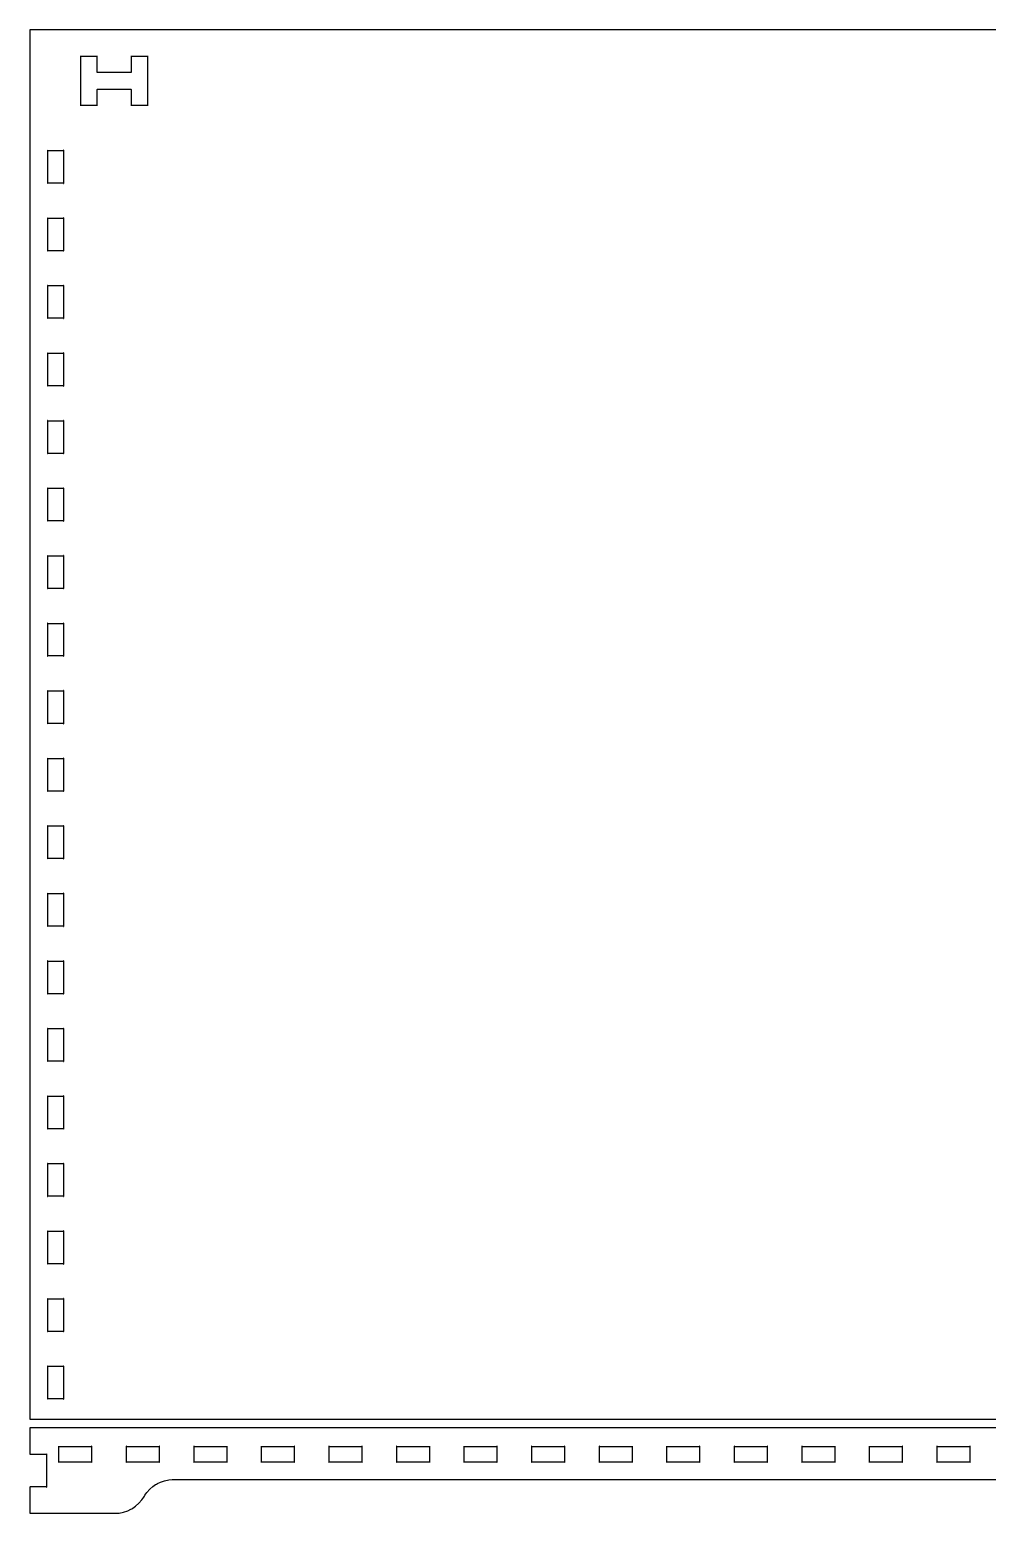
# Model space of a CAD drawing. Header units: millimetres. Extents: x -246 to 1649, y -181 to 287.
# Drawn here: x 1298.5 to 1468.6, y 21.7 to 285.3 of the extents above; entities that cross this region are included whole.
import ezdxf

# ---------------------------------------------------------------- set-up
doc = ezdxf.new("R2010")
doc.units = ezdxf.units.MM
doc.header["$MEASUREMENT"] = 0
doc.layers.add('mlk v1_0', color=7, linetype='Continuous')

msp = doc.modelspace()

# ---------------------------------------------------------------- linework, layer by layer
at = {"layer": 'mlk v1_0'}
for p, q in [((1298.53, 285.271), (1298.5, 285.218)), ((1298.5, 285.218), (1298.5, 285.2)), ((1298.5, 285.2), (1298.5, 38.4997)), ((1298.58, 285.3), (1298.53, 285.271)), ((1298.6, 285.3), (1298.58, 285.3)), ((1301.6, 285.3), (1298.6, 285.3)), ((1551.6, 285.3), (1301.6, 285.3)), ((1307.58, 280.643), (1307.56, 280.638)), ((1307.56, 280.638), (1307.56, 280.615)), ((1307.56, 280.615), (1307.59, 280.6)), ((1307.6, 280.611), (1307.58, 280.643)), ((1307.59, 280.6), (1307.6, 280.6)), ((1307.6, 280.6), (1307.6, 280.611)), ((1307.6, 276.2), (1307.6, 280.6)), ((1307.6, 280.6), (1310.4, 280.6)), ((1310.41, 280.643), (1310.4, 280.611)), ((1310.4, 280.611), (1310.4, 280.6)), ((1310.4, 280.6), (1310.4, 277.85)), ((1310.4, 280.6), (1310.41, 280.6)), ((1310.44, 280.638), (1310.41, 280.643)), ((1310.41, 280.6), (1310.44, 280.615)), ((1310.44, 280.615), (1310.44, 280.638)), ((1316.58, 280.643), (1316.56, 280.638)), ((1316.56, 280.638), (1316.56, 280.615)), ((1316.56, 280.615), (1316.59, 280.6)), ((1316.6, 280.611), (1316.58, 280.643)), ((1316.59, 280.6), (1316.6, 280.6)), ((1316.6, 280.6), (1316.6, 280.611)), ((1316.6, 277.85), (1316.6, 280.6)), ((1316.6, 280.6), (1319.4, 280.6)), ((1319.41, 280.643), (1319.4, 280.611)), ((1319.4, 280.611), (1319.4, 280.6)), ((1319.4, 280.6), (1319.4, 271.8)), ((1319.4, 280.6), (1319.41, 280.6)), ((1319.44, 280.638), (1319.41, 280.643)), ((1319.41, 280.6), (1319.44, 280.615)), ((1319.44, 280.615), (1319.44, 280.638)), ((1310.4, 277.85), (1310.4, 277.833)), ((1310.4, 277.833), (1310.43, 277.779)), ((1310.43, 277.779), (1310.48, 277.75)), ((1310.48, 277.75), (1310.5, 277.75)), ((1310.5, 277.75), (1316.5, 277.75)), ((1316.5, 277.75), (1316.52, 277.75)), ((1316.52, 277.75), (1316.57, 277.779)), ((1316.57, 277.779), (1316.6, 277.833)), ((1316.6, 277.833), (1316.6, 277.85)), ((1307.6, 271.8), (1307.6, 276.2)), ((1310.43, 274.621), (1310.4, 274.569)), ((1310.4, 274.569), (1310.4, 274.551)), ((1310.4, 274.551), (1310.4, 271.8)), ((1310.48, 274.65), (1310.43, 274.621)), ((1310.5, 274.65), (1310.48, 274.65)), ((1316.5, 274.65), (1310.5, 274.65)), ((1316.52, 274.65), (1316.5, 274.65)), ((1316.57, 274.621), (1316.52, 274.65)), ((1316.6, 274.569), (1316.57, 274.621)), ((1316.6, 274.551), (1316.6, 274.569)), ((1316.6, 271.8), (1316.6, 274.551)), ((1307.59, 271.8), (1307.56, 271.786)), ((1307.56, 271.786), (1307.56, 271.763)), ((1307.56, 271.763), (1307.58, 271.759)), ((1307.58, 271.759), (1307.6, 271.791)), ((1307.6, 271.8), (1307.59, 271.8)), ((1310.4, 271.8), (1307.6, 271.8)), ((1307.6, 271.791), (1307.6, 271.8)), ((1310.4, 271.8), (1310.4, 271.791)), ((1310.41, 271.8), (1310.4, 271.8)), ((1310.4, 271.791), (1310.41, 271.759)), ((1310.44, 271.786), (1310.41, 271.8)), ((1310.41, 271.759), (1310.44, 271.763)), ((1310.44, 271.763), (1310.44, 271.786)), ((1316.59, 271.8), (1316.56, 271.786)), ((1316.56, 271.786), (1316.56, 271.763)), ((1316.56, 271.763), (1316.58, 271.759)), ((1316.58, 271.759), (1316.6, 271.791)), ((1316.6, 271.8), (1316.59, 271.8)), ((1319.4, 271.8), (1316.6, 271.8)), ((1316.6, 271.791), (1316.6, 271.8)), ((1319.4, 271.8), (1319.4, 271.791)), ((1319.41, 271.8), (1319.4, 271.8)), ((1319.4, 271.791), (1319.41, 271.759)), ((1319.44, 271.786), (1319.41, 271.8)), ((1319.41, 271.759), (1319.44, 271.763)), ((1319.44, 271.763), (1319.44, 271.786)), ((1301.69, 263.868), (1301.66, 263.863)), ((1301.66, 263.863), (1301.66, 263.841)), ((1301.66, 263.841), (1301.69, 263.826)), ((1301.7, 263.837), (1301.69, 263.868)), ((1301.69, 263.826), (1301.7, 263.826)), ((1301.7, 263.826), (1301.7, 263.837)), ((1301.7, 263.826), (1304.5, 263.826)), ((1301.7, 258.025), (1301.7, 263.826)), ((1304.52, 263.868), (1304.5, 263.837)), ((1304.5, 263.837), (1304.5, 263.826)), ((1304.5, 263.826), (1304.51, 263.826)), ((1304.5, 263.826), (1304.5, 260.925)), ((1304.51, 263.826), (1304.54, 263.841)), ((1304.54, 263.863), (1304.52, 263.868)), ((1304.54, 263.841), (1304.54, 263.863)), ((1304.5, 260.925), (1304.5, 258.025)), ((1301.69, 258.025), (1301.66, 258.011)), ((1301.66, 258.011), (1301.66, 257.988)), ((1301.66, 257.988), (1301.69, 257.984)), ((1301.7, 258.025), (1301.69, 258.025)), ((1301.69, 257.984), (1301.7, 258.016)), ((1301.7, 258.016), (1301.7, 258.025)), ((1304.5, 258.025), (1301.7, 258.025)), ((1304.5, 258.025), (1304.5, 258.016)), ((1304.51, 258.025), (1304.5, 258.025)), ((1304.5, 258.016), (1304.52, 257.984)), ((1304.54, 258.011), (1304.51, 258.025)), ((1304.52, 257.984), (1304.54, 257.988)), ((1304.54, 257.988), (1304.54, 258.011)), ((1301.69, 251.868), (1301.66, 251.863)), ((1301.66, 251.863), (1301.66, 251.841)), ((1301.66, 251.841), (1301.69, 251.825)), ((1301.7, 251.836), (1301.69, 251.868)), ((1301.69, 251.825), (1301.7, 251.825)), ((1301.7, 251.825), (1301.7, 251.836)), ((1301.7, 246.025), (1301.7, 251.825)), ((1301.7, 251.825), (1304.5, 251.825)), ((1304.52, 251.868), (1304.5, 251.836)), ((1304.5, 251.836), (1304.5, 251.825)), ((1304.5, 251.825), (1304.51, 251.825)), ((1304.5, 251.825), (1304.5, 248.925)), ((1304.51, 251.825), (1304.54, 251.841)), ((1304.54, 251.863), (1304.52, 251.868)), ((1304.54, 251.841), (1304.54, 251.863)), ((1304.5, 248.925), (1304.5, 246.025)), ((1301.69, 246.025), (1301.66, 246.011)), ((1301.66, 246.011), (1301.66, 245.988)), ((1301.66, 245.988), (1301.69, 245.984)), ((1301.7, 246.025), (1301.69, 246.025)), ((1301.69, 245.984), (1301.7, 246.016)), ((1304.5, 246.025), (1301.7, 246.025)), ((1301.7, 246.016), (1301.7, 246.025)), ((1304.51, 246.025), (1304.5, 246.025)), ((1304.5, 246.025), (1304.5, 246.016)), ((1304.5, 246.016), (1304.52, 245.984)), ((1304.54, 246.011), (1304.51, 246.025)), ((1304.52, 245.984), (1304.54, 245.988)), ((1304.54, 245.988), (1304.54, 246.011)), ((1301.69, 239.868), (1301.66, 239.863)), ((1301.66, 239.863), (1301.66, 239.841)), ((1301.66, 239.841), (1301.69, 239.825)), ((1301.7, 239.837), (1301.69, 239.868)), ((1301.69, 239.825), (1301.7, 239.825)), ((1301.7, 239.825), (1301.7, 239.837)), ((1301.7, 234.025), (1301.7, 239.825)), ((1301.7, 239.825), (1304.5, 239.825)), ((1304.52, 239.868), (1304.5, 239.837)), ((1304.5, 239.837), (1304.5, 239.825)), ((1304.5, 239.825), (1304.5, 236.925)), ((1304.5, 239.825), (1304.51, 239.825)), ((1304.51, 239.825), (1304.54, 239.841)), ((1304.54, 239.863), (1304.52, 239.868)), ((1304.54, 239.841), (1304.54, 239.863)), ((1304.5, 236.925), (1304.5, 234.025)), ((1301.69, 234.025), (1301.66, 234.012)), ((1301.66, 234.012), (1301.66, 233.988)), ((1301.66, 233.988), (1301.69, 233.984)), ((1301.7, 234.025), (1301.69, 234.025)), ((1301.69, 233.984), (1301.7, 234.016)), ((1304.5, 234.025), (1301.7, 234.025)), ((1301.7, 234.016), (1301.7, 234.025)), ((1304.51, 234.025), (1304.5, 234.025)), ((1304.5, 234.025), (1304.5, 234.016)), ((1304.5, 234.016), (1304.52, 233.984)), ((1304.54, 234.012), (1304.51, 234.025)), ((1304.52, 233.984), (1304.54, 233.988)), ((1304.54, 233.988), (1304.54, 234.012)), ((1301.69, 227.868), (1301.66, 227.863)), ((1301.66, 227.863), (1301.66, 227.841)), ((1301.66, 227.841), (1301.69, 227.826)), ((1301.7, 227.837), (1301.69, 227.868)), ((1301.69, 227.826), (1301.7, 227.826)), ((1301.7, 227.826), (1301.7, 227.837)), ((1301.7, 227.826), (1304.5, 227.826)), ((1301.7, 222.025), (1301.7, 227.826)), ((1304.52, 227.868), (1304.5, 227.837)), ((1304.5, 227.837), (1304.5, 227.826)), ((1304.5, 227.826), (1304.51, 227.826)), ((1304.5, 227.826), (1304.5, 224.925)), ((1304.51, 227.826), (1304.54, 227.841)), ((1304.54, 227.863), (1304.52, 227.868)), ((1304.54, 227.841), (1304.54, 227.863)), ((1304.5, 224.925), (1304.5, 222.025)), ((1301.69, 222.025), (1301.66, 222.012)), ((1301.66, 222.012), (1301.66, 221.988)), ((1301.66, 221.988), (1301.69, 221.984)), ((1301.7, 222.025), (1301.69, 222.025)), ((1301.69, 221.984), (1301.7, 222.016)), ((1301.7, 222.016), (1301.7, 222.025)), ((1304.5, 222.025), (1301.7, 222.025)), ((1304.5, 222.025), (1304.5, 222.016)), ((1304.51, 222.025), (1304.5, 222.025)), ((1304.5, 222.016), (1304.52, 221.984)), ((1304.54, 222.012), (1304.51, 222.025)), ((1304.52, 221.984), (1304.54, 221.988)), ((1304.54, 221.988), (1304.54, 222.012)), ((1301.69, 215.867), (1301.66, 215.863)), ((1301.66, 215.863), (1301.66, 215.839)), ((1301.66, 215.839), (1301.69, 215.824)), ((1301.7, 215.835), (1301.69, 215.867)), ((1301.69, 215.824), (1301.7, 215.824)), ((1301.7, 215.824), (1301.7, 215.835)), ((1301.7, 210.026), (1301.7, 215.824)), ((1301.7, 215.824), (1304.5, 215.824)), ((1304.52, 215.867), (1304.5, 215.835)), ((1304.5, 215.835), (1304.5, 215.824)), ((1304.5, 215.824), (1304.51, 215.824)), ((1304.5, 215.824), (1304.5, 212.925)), ((1304.51, 215.824), (1304.54, 215.839)), ((1304.54, 215.863), (1304.52, 215.867)), ((1304.54, 215.839), (1304.54, 215.863)), ((1304.5, 212.925), (1304.5, 210.026)), ((1301.69, 210.026), (1301.66, 210.012)), ((1301.66, 210.012), (1301.66, 209.988)), ((1301.66, 209.988), (1301.69, 209.984)), ((1301.7, 210.026), (1301.69, 210.026)), ((1301.69, 209.984), (1301.7, 210.016)), ((1304.5, 210.026), (1301.7, 210.026)), ((1301.7, 210.016), (1301.7, 210.026)), ((1304.51, 210.026), (1304.5, 210.026)), ((1304.5, 210.026), (1304.5, 210.016)), ((1304.5, 210.016), (1304.52, 209.984)), ((1304.54, 210.012), (1304.51, 210.026)), ((1304.52, 209.984), (1304.54, 209.988)), ((1304.54, 209.988), (1304.54, 210.012)), ((1301.69, 203.869), (1301.66, 203.863)), ((1301.66, 203.863), (1301.66, 203.841)), ((1301.66, 203.841), (1301.69, 203.825)), ((1301.7, 203.837), (1301.69, 203.869)), ((1301.69, 203.825), (1301.7, 203.825)), ((1301.7, 203.825), (1301.7, 203.837)), ((1301.7, 203.825), (1304.5, 203.825)), ((1301.7, 198.025), (1301.7, 203.825)), ((1304.52, 203.869), (1304.5, 203.837)), ((1304.5, 203.837), (1304.5, 203.825)), ((1304.5, 203.825), (1304.51, 203.825)), ((1304.5, 203.825), (1304.5, 200.925)), ((1304.51, 203.825), (1304.54, 203.841)), ((1304.54, 203.863), (1304.52, 203.869)), ((1304.54, 203.841), (1304.54, 203.863)), ((1304.5, 200.925), (1304.5, 198.025)), ((1301.69, 198.025), (1301.66, 198.012)), ((1301.66, 198.012), (1301.66, 197.988)), ((1301.66, 197.988), (1301.69, 197.984)), ((1301.7, 198.025), (1301.69, 198.025)), ((1301.69, 197.984), (1301.7, 198.016)), ((1304.5, 198.025), (1301.7, 198.025)), ((1301.7, 198.016), (1301.7, 198.025)), ((1304.5, 198.025), (1304.5, 198.016)), ((1304.51, 198.025), (1304.5, 198.025)), ((1304.5, 198.016), (1304.52, 197.984)), ((1304.54, 198.012), (1304.51, 198.025)), ((1304.52, 197.984), (1304.54, 197.988)), ((1304.54, 197.988), (1304.54, 198.012)), ((1301.69, 191.868), (1301.66, 191.863)), ((1301.66, 191.863), (1301.66, 191.841)), ((1301.66, 191.841), (1301.69, 191.826)), ((1301.7, 191.837), (1301.69, 191.868)), ((1301.69, 191.826), (1301.7, 191.826)), ((1301.7, 191.826), (1301.7, 191.837)), ((1301.7, 186.025), (1301.7, 191.826)), ((1301.7, 191.826), (1304.5, 191.826)), ((1304.52, 191.868), (1304.5, 191.837)), ((1304.5, 191.837), (1304.5, 191.826)), ((1304.5, 191.826), (1304.5, 188.925)), ((1304.5, 191.826), (1304.51, 191.826)), ((1304.51, 191.826), (1304.54, 191.841)), ((1304.54, 191.863), (1304.52, 191.868)), ((1304.54, 191.841), (1304.54, 191.863)), ((1304.5, 188.925), (1304.5, 186.025)), ((1301.69, 186.025), (1301.66, 186.012)), ((1301.66, 186.012), (1301.66, 185.988)), ((1301.66, 185.988), (1301.69, 185.984)), ((1301.7, 186.025), (1301.69, 186.025)), ((1301.69, 185.984), (1301.7, 186.016)), ((1301.7, 186.016), (1301.7, 186.025)), ((1304.5, 186.025), (1301.7, 186.025)), ((1304.5, 186.025), (1304.5, 186.016)), ((1304.51, 186.025), (1304.5, 186.025)), ((1304.5, 186.016), (1304.52, 185.984)), ((1304.54, 186.012), (1304.51, 186.025)), ((1304.52, 185.984), (1304.54, 185.988)), ((1304.54, 185.988), (1304.54, 186.012)), ((1301.69, 179.867), (1301.66, 179.863)), ((1301.66, 179.863), (1301.66, 179.839)), ((1301.66, 179.839), (1301.69, 179.824)), ((1301.7, 179.836), (1301.69, 179.867)), ((1301.69, 179.824), (1301.7, 179.824)), ((1301.7, 179.824), (1301.7, 179.836)), ((1301.7, 179.824), (1304.5, 179.824)), ((1301.7, 174.026), (1301.7, 179.824)), ((1304.52, 179.867), (1304.5, 179.836)), ((1304.5, 179.836), (1304.5, 179.824)), ((1304.5, 179.824), (1304.51, 179.824)), ((1304.5, 179.824), (1304.5, 176.925)), ((1304.51, 179.824), (1304.54, 179.839)), ((1304.54, 179.863), (1304.52, 179.867)), ((1304.54, 179.839), (1304.54, 179.863)), ((1304.5, 176.925), (1304.5, 174.026)), ((1301.69, 174.026), (1301.66, 174.012)), ((1301.66, 174.012), (1301.66, 173.988)), ((1301.66, 173.988), (1301.69, 173.984)), ((1301.7, 174.026), (1301.69, 174.026)), ((1301.69, 173.984), (1301.7, 174.016)), ((1301.7, 174.016), (1301.7, 174.026)), ((1304.5, 174.026), (1301.7, 174.026)), ((1304.51, 174.026), (1304.5, 174.026)), ((1304.5, 174.026), (1304.5, 174.016)), ((1304.5, 174.016), (1304.52, 173.984)), ((1304.54, 174.012), (1304.51, 174.026)), ((1304.52, 173.984), (1304.54, 173.988)), ((1304.54, 173.988), (1304.54, 174.012)), ((1301.69, 167.867), (1301.66, 167.863)), ((1301.66, 167.863), (1301.66, 167.84)), ((1301.66, 167.84), (1301.69, 167.825)), ((1301.7, 167.835), (1301.69, 167.867)), ((1301.69, 167.825), (1301.7, 167.825)), ((1301.7, 167.825), (1301.7, 167.835)), ((1301.7, 162.024), (1301.7, 167.825)), ((1301.7, 167.825), (1304.5, 167.825)), ((1304.52, 167.867), (1304.5, 167.835)), ((1304.5, 167.835), (1304.5, 167.825)), ((1304.5, 167.825), (1304.51, 167.825)), ((1304.5, 167.825), (1304.5, 164.925)), ((1304.51, 167.825), (1304.54, 167.84)), ((1304.54, 167.863), (1304.52, 167.867)), ((1304.54, 167.84), (1304.54, 167.863)), ((1304.5, 164.925), (1304.5, 162.024)), ((1301.69, 162.024), (1301.66, 162.01)), ((1301.66, 162.01), (1301.66, 161.987)), ((1301.66, 161.987), (1301.69, 161.983)), ((1301.7, 162.024), (1301.69, 162.024)), ((1301.69, 161.983), (1301.7, 162.015)), ((1304.5, 162.024), (1301.7, 162.024)), ((1301.7, 162.015), (1301.7, 162.024)), ((1304.5, 162.024), (1304.5, 162.015)), ((1304.51, 162.024), (1304.5, 162.024)), ((1304.5, 162.015), (1304.52, 161.983)), ((1304.54, 162.01), (1304.51, 162.024)), ((1304.52, 161.983), (1304.54, 161.987)), ((1304.54, 161.987), (1304.54, 162.01)), ((1301.69, 155.869), (1301.66, 155.863)), ((1301.66, 155.863), (1301.66, 155.841)), ((1301.66, 155.841), (1301.69, 155.826)), ((1301.7, 155.837), (1301.69, 155.869)), ((1301.69, 155.826), (1301.7, 155.826)), ((1301.7, 155.826), (1301.7, 155.837)), ((1301.7, 150.026), (1301.7, 155.826)), ((1301.7, 155.826), (1304.5, 155.826)), ((1304.52, 155.869), (1304.5, 155.837)), ((1304.5, 155.837), (1304.5, 155.826)), ((1304.5, 155.826), (1304.51, 155.826)), ((1304.5, 155.826), (1304.5, 152.925)), ((1304.51, 155.826), (1304.54, 155.841)), ((1304.54, 155.863), (1304.52, 155.869)), ((1304.54, 155.841), (1304.54, 155.863)), ((1304.5, 152.925), (1304.5, 150.026)), ((1301.69, 150.026), (1301.66, 150.012)), ((1301.66, 150.012), (1301.66, 149.988)), ((1301.66, 149.988), (1301.69, 149.984)), ((1301.7, 150.026), (1301.69, 150.026)), ((1301.69, 149.984), (1301.7, 150.016)), ((1304.5, 150.026), (1301.7, 150.026)), ((1301.7, 150.016), (1301.7, 150.026)), ((1304.51, 150.026), (1304.5, 150.026)), ((1304.5, 150.026), (1304.5, 150.016)), ((1304.5, 150.016), (1304.52, 149.984)), ((1304.54, 150.012), (1304.51, 150.026)), ((1304.52, 149.984), (1304.54, 149.988)), ((1304.54, 149.988), (1304.54, 150.012)), ((1301.69, 143.867), (1301.66, 143.863)), ((1301.66, 143.863), (1301.66, 143.839)), ((1301.66, 143.839), (1301.69, 143.824)), ((1301.7, 143.836), (1301.69, 143.867)), ((1301.69, 143.824), (1301.7, 143.824)), ((1301.7, 143.824), (1301.7, 143.836)), ((1301.7, 138.026), (1301.7, 143.824)), ((1301.7, 143.824), (1304.5, 143.824)), ((1304.52, 143.867), (1304.5, 143.836)), ((1304.5, 143.836), (1304.5, 143.824)), ((1304.5, 143.824), (1304.51, 143.824)), ((1304.5, 143.824), (1304.5, 140.925)), ((1304.51, 143.824), (1304.54, 143.839)), ((1304.54, 143.863), (1304.52, 143.867)), ((1304.54, 143.839), (1304.54, 143.863)), ((1304.5, 140.925), (1304.5, 138.026)), ((1301.69, 138.026), (1301.66, 138.012)), ((1301.66, 138.012), (1301.66, 137.988)), ((1301.66, 137.988), (1301.69, 137.984)), ((1301.7, 138.026), (1301.69, 138.026)), ((1301.69, 137.984), (1301.7, 138.016)), ((1304.5, 138.026), (1301.7, 138.026)), ((1301.7, 138.016), (1301.7, 138.026)), ((1304.5, 138.026), (1304.5, 138.016)), ((1304.51, 138.026), (1304.5, 138.026)), ((1304.5, 138.016), (1304.52, 137.984)), ((1304.54, 138.012), (1304.51, 138.026)), ((1304.52, 137.984), (1304.54, 137.988)), ((1304.54, 137.988), (1304.54, 138.012)), ((1301.69, 131.867), (1301.66, 131.863)), ((1301.66, 131.863), (1301.66, 131.84)), ((1301.66, 131.84), (1301.69, 131.825)), ((1301.7, 131.836), (1301.69, 131.867)), ((1301.69, 131.825), (1301.7, 131.825)), ((1301.7, 131.825), (1301.7, 131.836)), ((1301.7, 126.024), (1301.7, 131.825)), ((1301.7, 131.825), (1304.5, 131.825)), ((1304.52, 131.867), (1304.5, 131.836)), ((1304.5, 131.836), (1304.5, 131.825)), ((1304.5, 131.825), (1304.51, 131.825)), ((1304.5, 131.825), (1304.5, 128.925)), ((1304.51, 131.825), (1304.54, 131.84)), ((1304.54, 131.863), (1304.52, 131.867)), ((1304.54, 131.84), (1304.54, 131.863)), ((1304.5, 128.925), (1304.5, 126.024)), ((1301.69, 126.024), (1301.66, 126.01)), ((1301.66, 126.01), (1301.66, 125.987)), ((1301.66, 125.987), (1301.69, 125.983)), ((1301.7, 126.024), (1301.69, 126.024)), ((1301.69, 125.983), (1301.7, 126.015)), ((1301.7, 126.015), (1301.7, 126.024)), ((1304.5, 126.024), (1301.7, 126.024)), ((1304.5, 126.024), (1304.5, 126.015)), ((1304.51, 126.024), (1304.5, 126.024)), ((1304.5, 126.015), (1304.52, 125.983)), ((1304.54, 126.01), (1304.51, 126.024)), ((1304.52, 125.983), (1304.54, 125.987)), ((1304.54, 125.987), (1304.54, 126.01)), ((1301.69, 119.867), (1301.66, 119.863)), ((1301.66, 119.863), (1301.66, 119.84)), ((1301.66, 119.84), (1301.69, 119.825)), ((1301.7, 119.835), (1301.69, 119.867)), ((1301.69, 119.825), (1301.7, 119.825)), ((1301.7, 119.825), (1301.7, 119.835)), ((1301.7, 119.825), (1304.5, 119.825)), ((1301.7, 114.024), (1301.7, 119.825)), ((1304.52, 119.867), (1304.5, 119.835)), ((1304.5, 119.835), (1304.5, 119.825)), ((1304.5, 119.825), (1304.5, 116.925)), ((1304.5, 119.825), (1304.51, 119.825)), ((1304.51, 119.825), (1304.54, 119.84)), ((1304.54, 119.863), (1304.52, 119.867)), ((1304.54, 119.84), (1304.54, 119.863)), ((1304.5, 116.925), (1304.5, 114.024)), ((1301.69, 114.024), (1301.66, 114.011)), ((1301.66, 114.011), (1301.66, 113.987)), ((1301.66, 113.987), (1301.69, 113.983)), ((1301.7, 114.024), (1301.69, 114.024)), ((1301.69, 113.983), (1301.7, 114.015)), ((1301.7, 114.015), (1301.7, 114.024)), ((1304.5, 114.024), (1301.7, 114.024)), ((1304.5, 114.024), (1304.5, 114.015)), ((1304.51, 114.024), (1304.5, 114.024)), ((1304.5, 114.015), (1304.52, 113.983)), ((1304.54, 114.011), (1304.51, 114.024)), ((1304.52, 113.983), (1304.54, 113.987)), ((1304.54, 113.987), (1304.54, 114.011)), ((1301.69, 107.867), (1301.66, 107.863)), ((1301.66, 107.863), (1301.66, 107.84)), ((1301.66, 107.84), (1301.69, 107.825)), ((1301.7, 107.836), (1301.69, 107.867)), ((1301.69, 107.825), (1301.7, 107.825)), ((1301.7, 107.825), (1301.7, 107.836)), ((1301.7, 102.024), (1301.7, 107.825)), ((1301.7, 107.825), (1304.5, 107.825)), ((1304.52, 107.867), (1304.5, 107.836)), ((1304.5, 107.836), (1304.5, 107.825)), ((1304.5, 107.825), (1304.51, 107.825)), ((1304.5, 107.825), (1304.5, 104.925)), ((1304.51, 107.825), (1304.54, 107.84)), ((1304.54, 107.863), (1304.52, 107.867)), ((1304.54, 107.84), (1304.54, 107.863)), ((1304.5, 104.925), (1304.5, 102.024)), ((1301.69, 102.024), (1301.66, 102.011)), ((1301.66, 102.011), (1301.66, 101.987)), ((1301.66, 101.987), (1301.69, 101.983)), ((1301.7, 102.024), (1301.69, 102.024)), ((1301.69, 101.983), (1301.7, 102.015)), ((1301.7, 102.015), (1301.7, 102.024)), ((1304.5, 102.024), (1301.7, 102.024)), ((1304.5, 102.024), (1304.5, 102.015)), ((1304.51, 102.024), (1304.5, 102.024)), ((1304.5, 102.015), (1304.52, 101.983)), ((1304.54, 102.011), (1304.51, 102.024)), ((1304.52, 101.983), (1304.54, 101.987)), ((1304.54, 101.987), (1304.54, 102.011)), ((1301.69, 95.8674), (1301.66, 95.8631)), ((1301.66, 95.8631), (1301.66, 95.8398)), ((1301.66, 95.8398), (1301.69, 95.8247)), ((1301.7, 95.8356), (1301.69, 95.8674)), ((1301.69, 95.8247), (1301.7, 95.8247)), ((1301.7, 95.8247), (1301.7, 95.8356)), ((1301.7, 95.8247), (1304.5, 95.8247)), ((1301.7, 90.0247), (1301.7, 95.8247)), ((1304.52, 95.8674), (1304.5, 95.8356)), ((1304.5, 95.8356), (1304.5, 95.8247)), ((1304.5, 95.8247), (1304.51, 95.8247)), ((1304.5, 95.8247), (1304.5, 92.9252)), ((1304.51, 95.8247), (1304.54, 95.8398)), ((1304.54, 95.8631), (1304.52, 95.8674)), ((1304.54, 95.8398), (1304.54, 95.8631)), ((1304.5, 92.9252), (1304.5, 90.0247)), ((1301.69, 90.0247), (1301.66, 90.0105)), ((1301.66, 90.0105), (1301.66, 89.9873)), ((1301.66, 89.9873), (1301.69, 89.983)), ((1301.7, 90.0247), (1301.69, 90.0247)), ((1301.69, 89.983), (1301.7, 90.0148)), ((1304.5, 90.0247), (1301.7, 90.0247)), ((1301.7, 90.0148), (1301.7, 90.0247)), ((1304.5, 90.0247), (1304.5, 90.0148)), ((1304.51, 90.0247), (1304.5, 90.0247)), ((1304.5, 90.0148), (1304.52, 89.983)), ((1304.54, 90.0105), (1304.51, 90.0247)), ((1304.52, 89.983), (1304.54, 89.9873)), ((1304.54, 89.9873), (1304.54, 90.0105)), ((1301.69, 83.8673), (1301.66, 83.8634)), ((1301.66, 83.8634), (1301.66, 83.8398)), ((1301.66, 83.8398), (1301.69, 83.8246)), ((1301.7, 83.8359), (1301.69, 83.8673)), ((1301.69, 83.8246), (1301.7, 83.8246)), ((1301.7, 83.8246), (1301.7, 83.8359)), ((1301.7, 78.0246), (1301.7, 83.8246)), ((1301.7, 83.8246), (1304.5, 83.8246)), ((1304.52, 83.8673), (1304.5, 83.8359)), ((1304.5, 83.8359), (1304.5, 83.8246)), ((1304.5, 83.8246), (1304.5, 80.9255)), ((1304.5, 83.8246), (1304.51, 83.8246)), ((1304.51, 83.8246), (1304.54, 83.8398)), ((1304.54, 83.8634), (1304.52, 83.8673)), ((1304.54, 83.8398), (1304.54, 83.8634)), ((1304.5, 80.9255), (1304.5, 78.0246)), ((1301.69, 78.0246), (1301.66, 78.0108)), ((1301.66, 78.0108), (1301.66, 77.9872)), ((1301.66, 77.9872), (1301.69, 77.9833)), ((1301.7, 78.0246), (1301.69, 78.0246)), ((1301.69, 77.9833), (1301.7, 78.015)), ((1304.5, 78.0246), (1301.7, 78.0246)), ((1301.7, 78.015), (1301.7, 78.0246)), ((1304.51, 78.0246), (1304.5, 78.0246)), ((1304.5, 78.0246), (1304.5, 78.015)), ((1304.5, 78.015), (1304.52, 77.9833)), ((1304.54, 78.0108), (1304.51, 78.0246)), ((1304.52, 77.9833), (1304.54, 77.9872)), ((1304.54, 77.9872), (1304.54, 78.0108)), ((1301.69, 71.8675), (1301.66, 71.8633)), ((1301.66, 71.8633), (1301.66, 71.84)), ((1301.66, 71.84), (1301.69, 71.8249)), ((1301.7, 71.8358), (1301.69, 71.8675)), ((1301.69, 71.8249), (1301.7, 71.8249)), ((1301.7, 71.8249), (1301.7, 71.8358)), ((1301.7, 66.0245), (1301.7, 71.8249)), ((1301.7, 71.8249), (1304.5, 71.8249)), ((1304.52, 71.8675), (1304.5, 71.8358)), ((1304.5, 71.8358), (1304.5, 71.8249)), ((1304.5, 71.8249), (1304.5, 68.9254)), ((1304.5, 71.8249), (1304.51, 71.8249)), ((1304.51, 71.8249), (1304.54, 71.84)), ((1304.54, 71.8633), (1304.52, 71.8675)), ((1304.54, 71.84), (1304.54, 71.8633)), ((1304.5, 68.9254), (1304.5, 66.0245)), ((1301.69, 66.0245), (1301.66, 66.0107)), ((1301.66, 66.0107), (1301.66, 65.9874)), ((1301.66, 65.9874), (1301.69, 65.9832)), ((1301.7, 66.0245), (1301.69, 66.0245)), ((1301.69, 65.9832), (1301.7, 66.015)), ((1304.5, 66.0245), (1301.7, 66.0245)), ((1301.7, 66.015), (1301.7, 66.0245)), ((1304.51, 66.0245), (1304.5, 66.0245)), ((1304.5, 66.0245), (1304.5, 66.015)), ((1304.5, 66.015), (1304.52, 65.9832)), ((1304.54, 66.0107), (1304.51, 66.0245)), ((1304.52, 65.9832), (1304.54, 65.9874)), ((1304.54, 65.9874), (1304.54, 66.0107)), ((1301.69, 59.8674), (1301.66, 59.8632)), ((1301.66, 59.8632), (1301.66, 59.8399)), ((1301.66, 59.8399), (1301.69, 59.8248)), ((1301.7, 59.8357), (1301.69, 59.8674)), ((1301.69, 59.8248), (1301.7, 59.8248)), ((1301.7, 59.8248), (1301.7, 59.8357)), ((1301.7, 54.0247), (1301.7, 59.8248)), ((1301.7, 59.8248), (1304.5, 59.8248)), ((1304.52, 59.8674), (1304.5, 59.8357)), ((1304.5, 59.8357), (1304.5, 59.8248)), ((1304.5, 59.8248), (1304.51, 59.8248)), ((1304.5, 59.8248), (1304.5, 56.9253)), ((1304.51, 59.8248), (1304.54, 59.8399)), ((1304.54, 59.8632), (1304.52, 59.8674)), ((1304.54, 59.8399), (1304.54, 59.8632)), ((1304.5, 56.9253), (1304.5, 54.0247)), ((1301.69, 54.0247), (1301.66, 54.011)), ((1301.66, 54.011), (1301.66, 53.9873)), ((1301.66, 53.9873), (1301.69, 53.9831)), ((1301.7, 54.0247), (1301.69, 54.0247)), ((1301.69, 53.9831), (1301.7, 54.0149)), ((1301.7, 54.0149), (1301.7, 54.0247)), ((1304.5, 54.0247), (1301.7, 54.0247)), ((1304.51, 54.0247), (1304.5, 54.0247)), ((1304.5, 54.0247), (1304.5, 54.0149)), ((1304.5, 54.0149), (1304.52, 53.9831)), ((1304.54, 54.011), (1304.51, 54.0247)), ((1304.52, 53.9831), (1304.54, 53.9873)), ((1304.54, 53.9873), (1304.54, 54.011)), ((1301.69, 47.8677), (1301.66, 47.8635)), ((1301.66, 47.8635), (1301.66, 47.8398)), ((1301.66, 47.8398), (1301.69, 47.8247)), ((1301.7, 47.836), (1301.69, 47.8677)), ((1301.69, 47.8247), (1301.7, 47.8247)), ((1301.7, 47.8247), (1301.7, 47.836)), ((1301.7, 47.8247), (1304.5, 47.8247)), ((1301.7, 42.0247), (1301.7, 47.8247)), ((1304.52, 47.8677), (1304.5, 47.836)), ((1304.5, 47.836), (1304.5, 47.8247)), ((1304.5, 47.8247), (1304.5, 44.9255)), ((1304.5, 47.8247), (1304.51, 47.8247)), ((1304.51, 47.8247), (1304.54, 47.8398)), ((1304.54, 47.8635), (1304.52, 47.8677)), ((1304.54, 47.8398), (1304.54, 47.8635)), ((1304.5, 44.9255), (1304.5, 42.0247)), ((1301.69, 42.0247), (1301.66, 42.0109)), ((1301.66, 42.0109), (1301.66, 41.9876)), ((1301.66, 41.9876), (1301.69, 41.9834)), ((1301.7, 42.0247), (1301.69, 42.0247)), ((1301.69, 41.9834), (1301.7, 42.0151)), ((1304.5, 42.0247), (1301.7, 42.0247)), ((1301.7, 42.0151), (1301.7, 42.0247)), ((1304.51, 42.0247), (1304.5, 42.0247)), ((1304.5, 42.0247), (1304.5, 42.0151)), ((1304.5, 42.0151), (1304.52, 41.9834)), ((1304.54, 42.0109), (1304.51, 42.0247)), ((1304.52, 41.9834), (1304.54, 41.9876)), ((1304.54, 41.9876), (1304.54, 42.0109)), ((1298.5, 38.4997), (1298.5, 38.4831)), ((1298.5, 38.4831), (1298.53, 38.4295)), ((1298.53, 38.4295), (1298.58, 38.4006)), ((1298.58, 38.4006), (1298.6, 38.4006)), ((1298.6, 38.4006), (1301.6, 38.4006)), ((1301.6, 38.4006), (1551.6, 38.4006)), ((1298.53, 36.8709), (1298.5, 36.8184)), ((1298.5, 36.8184), (1298.5, 36.8004)), ((1298.5, 36.8004), (1298.5, 32.2998)), ((1298.58, 36.8998), (1298.53, 36.8709)), ((1298.6, 36.8998), (1298.58, 36.8998)), ((1301.6, 36.8998), (1298.6, 36.8998)), ((1551.6, 36.8998), (1301.6, 36.8998)), ((1298.5, 32.2998), (1298.5, 32.2833)), ((1298.5, 32.2833), (1298.53, 32.2296)), ((1298.53, 32.2296), (1298.58, 32.2006)), ((1298.58, 32.2006), (1298.6, 32.2006)), ((1298.6, 32.2006), (1301.5, 32.2006)), ((1301.51, 32.2433), (1301.5, 32.2116)), ((1301.5, 32.2116), (1301.5, 32.2006)), ((1301.5, 32.2006), (1301.5, 26.4004)), ((1301.5, 32.2006), (1301.51, 32.2006)), ((1301.54, 32.2378), (1301.51, 32.2433)), ((1301.51, 32.2006), (1301.54, 32.2158)), ((1301.54, 32.2158), (1301.54, 32.2378)), ((1303.68, 33.6421), (1303.66, 33.6379)), ((1303.66, 33.6379), (1303.66, 33.6145)), ((1303.66, 33.6145), (1303.69, 33.5993)), ((1303.7, 33.6103), (1303.68, 33.6421)), ((1303.69, 33.5993), (1303.7, 33.5993)), ((1303.7, 33.5993), (1303.7, 33.6103)), ((1303.7, 30.8005), (1303.7, 33.5993)), ((1303.7, 33.5993), (1309.5, 33.5993)), ((1309.51, 33.6421), (1309.5, 33.6103)), ((1309.5, 33.6103), (1309.5, 33.5993)), ((1309.5, 33.5993), (1309.5, 30.8005)), ((1309.5, 33.5993), (1309.51, 33.5993)), ((1309.54, 33.6379), (1309.51, 33.6421)), ((1309.51, 33.5993), (1309.54, 33.6145)), ((1309.54, 33.6145), (1309.54, 33.6379)), ((1315.68, 33.6421), (1315.66, 33.6379)), ((1315.66, 33.6379), (1315.66, 33.6145)), ((1315.66, 33.6145), (1315.69, 33.5993)), ((1315.7, 33.6103), (1315.68, 33.6421)), ((1315.69, 33.5993), (1315.7, 33.5993)), ((1315.7, 33.5993), (1315.7, 33.6103)), ((1315.7, 33.5993), (1321.5, 33.5993)), ((1315.7, 30.8005), (1315.7, 33.5993)), ((1321.51, 33.6421), (1321.5, 33.6103)), ((1321.5, 33.6103), (1321.5, 33.5993)), ((1321.5, 33.5993), (1321.5, 30.8005)), ((1321.5, 33.5993), (1321.51, 33.5993)), ((1321.54, 33.6379), (1321.51, 33.6421)), ((1321.51, 33.5993), (1321.54, 33.6145)), ((1321.54, 33.6145), (1321.54, 33.6379)), ((1327.69, 33.6421), (1327.66, 33.6379)), ((1327.66, 33.6379), (1327.66, 33.6145)), ((1327.66, 33.6145), (1327.69, 33.5993)), ((1327.7, 33.6103), (1327.69, 33.6421)), ((1327.69, 33.5993), (1327.7, 33.5993)), ((1327.7, 33.5993), (1327.7, 33.6103)), ((1327.7, 30.8005), (1327.7, 33.5993)), ((1327.7, 33.5993), (1333.5, 33.5993)), ((1333.51, 33.6421), (1333.5, 33.6103)), ((1333.5, 33.6103), (1333.5, 33.5993)), ((1333.5, 33.5993), (1333.51, 33.5993)), ((1333.5, 33.5993), (1333.5, 30.8005)), ((1333.54, 33.6379), (1333.51, 33.6421)), ((1333.51, 33.5993), (1333.54, 33.6145)), ((1333.54, 33.6145), (1333.54, 33.6379)), ((1339.68, 33.6421), (1339.66, 33.6379)), ((1339.66, 33.6379), (1339.66, 33.6145)), ((1339.66, 33.6145), (1339.69, 33.5993)), ((1339.7, 33.6103), (1339.68, 33.6421)), ((1339.69, 33.5993), (1339.7, 33.5993)), ((1339.7, 33.5993), (1339.7, 33.6103)), ((1339.7, 30.8005), (1339.7, 33.5993)), ((1339.7, 33.5993), (1345.5, 33.5993)), ((1345.51, 33.6421), (1345.5, 33.6103)), ((1345.5, 33.6103), (1345.5, 33.5993)), ((1345.5, 33.5993), (1345.5, 30.8005)), ((1345.5, 33.5993), (1345.51, 33.5993)), ((1345.54, 33.6379), (1345.51, 33.6421)), ((1345.51, 33.5993), (1345.54, 33.6145)), ((1345.54, 33.6145), (1345.54, 33.6379)), ((1351.69, 33.6421), (1351.66, 33.6379)), ((1351.66, 33.6379), (1351.66, 33.6145)), ((1351.66, 33.6145), (1351.69, 33.5993)), ((1351.7, 33.6103), (1351.69, 33.6421)), ((1351.69, 33.5993), (1351.7, 33.5993)), ((1351.7, 33.5993), (1351.7, 33.6103)), ((1351.7, 30.8005), (1351.7, 33.5993)), ((1351.7, 33.5993), (1357.5, 33.5993)), ((1357.51, 33.6421), (1357.5, 33.6103)), ((1357.5, 33.6103), (1357.5, 33.5993)), ((1357.5, 33.5993), (1357.51, 33.5993)), ((1357.5, 33.5993), (1357.5, 30.8005)), ((1357.54, 33.6379), (1357.51, 33.6421)), ((1357.51, 33.5993), (1357.54, 33.6145)), ((1357.54, 33.6145), (1357.54, 33.6379)), ((1363.68, 33.6421), (1363.66, 33.6379)), ((1363.66, 33.6379), (1363.66, 33.6145)), ((1363.66, 33.6145), (1363.69, 33.5993)), ((1363.7, 33.6103), (1363.68, 33.6421)), ((1363.69, 33.5993), (1363.7, 33.5993)), ((1363.7, 33.5993), (1363.7, 33.6103)), ((1363.7, 30.8005), (1363.7, 33.5993)), ((1363.7, 33.5993), (1369.5, 33.5993)), ((1369.52, 33.6421), (1369.5, 33.6103)), ((1369.5, 33.6103), (1369.5, 33.5993)), ((1369.5, 33.5993), (1369.5, 30.8005)), ((1369.5, 33.5993), (1369.51, 33.5993)), ((1369.51, 33.5993), (1369.54, 33.6145)), ((1369.54, 33.6379), (1369.52, 33.6421)), ((1369.54, 33.6145), (1369.54, 33.6379)), ((1375.69, 33.6421), (1375.66, 33.6379)), ((1375.66, 33.6379), (1375.66, 33.6145)), ((1375.66, 33.6145), (1375.69, 33.5993)), ((1375.7, 33.6103), (1375.69, 33.6421)), ((1375.69, 33.5993), (1375.7, 33.5993)), ((1375.7, 33.5993), (1375.7, 33.6103)), ((1375.7, 30.8005), (1375.7, 33.5993)), ((1375.7, 33.5993), (1381.5, 33.5993)), ((1381.51, 33.6421), (1381.5, 33.6103)), ((1381.5, 33.6103), (1381.5, 33.5993)), ((1381.5, 33.5993), (1381.5, 30.8005)), ((1381.5, 33.5993), (1381.51, 33.5993)), ((1381.54, 33.6379), (1381.51, 33.6421)), ((1381.51, 33.5993), (1381.54, 33.6145)), ((1381.54, 33.6145), (1381.54, 33.6379)), ((1387.68, 33.6421), (1387.66, 33.6379)), ((1387.66, 33.6379), (1387.66, 33.6145)), ((1387.66, 33.6145), (1387.69, 33.5993)), ((1387.7, 33.6103), (1387.68, 33.6421)), ((1387.69, 33.5993), (1387.7, 33.5993)), ((1387.7, 33.5993), (1387.7, 33.6103)), ((1387.7, 30.8005), (1387.7, 33.5993)), ((1387.7, 33.5993), (1393.5, 33.5993)), ((1393.51, 33.6421), (1393.5, 33.6103)), ((1393.5, 33.6103), (1393.5, 33.5993)), ((1393.5, 33.5993), (1393.5, 30.8005)), ((1393.5, 33.5993), (1393.51, 33.5993)), ((1393.54, 33.6379), (1393.51, 33.6421)), ((1393.51, 33.5993), (1393.54, 33.6145)), ((1393.54, 33.6145), (1393.54, 33.6379)), ((1399.68, 33.6421), (1399.66, 33.6379)), ((1399.66, 33.6379), (1399.66, 33.6145)), ((1399.66, 33.6145), (1399.69, 33.5993)), ((1399.7, 33.6103), (1399.68, 33.6421)), ((1399.69, 33.5993), (1399.7, 33.5993)), ((1399.7, 33.5993), (1399.7, 33.6103)), ((1399.7, 33.5993), (1405.5, 33.5993)), ((1399.7, 30.8005), (1399.7, 33.5993)), ((1405.51, 33.6421), (1405.5, 33.6103)), ((1405.5, 33.6103), (1405.5, 33.5993)), ((1405.5, 33.5993), (1405.51, 33.5993)), ((1405.5, 33.5993), (1405.5, 30.8005)), ((1405.54, 33.6379), (1405.51, 33.6421)), ((1405.51, 33.5993), (1405.54, 33.6145)), ((1405.54, 33.6145), (1405.54, 33.6379)), ((1411.69, 33.6421), (1411.66, 33.6379)), ((1411.66, 33.6379), (1411.66, 33.6145)), ((1411.66, 33.6145), (1411.69, 33.5993)), ((1411.7, 33.6103), (1411.69, 33.6421)), ((1411.69, 33.5993), (1411.7, 33.5993)), ((1411.7, 33.5993), (1411.7, 33.6103)), ((1411.7, 33.5993), (1417.5, 33.5993)), ((1411.7, 30.8005), (1411.7, 33.5993)), ((1417.51, 33.6421), (1417.5, 33.6103)), ((1417.5, 33.6103), (1417.5, 33.5993)), ((1417.5, 33.5993), (1417.51, 33.5993)), ((1417.5, 33.5993), (1417.5, 30.8005)), ((1417.54, 33.6379), (1417.51, 33.6421)), ((1417.51, 33.5993), (1417.54, 33.6145)), ((1417.54, 33.6145), (1417.54, 33.6379)), ((1423.68, 33.6421), (1423.66, 33.6379)), ((1423.66, 33.6379), (1423.66, 33.6145)), ((1423.66, 33.6145), (1423.69, 33.5993)), ((1423.7, 33.6103), (1423.68, 33.6421)), ((1423.69, 33.5993), (1423.7, 33.5993)), ((1423.7, 33.5993), (1423.7, 33.6103)), ((1423.7, 33.5993), (1429.5, 33.5993)), ((1423.7, 30.8005), (1423.7, 33.5993)), ((1429.51, 33.6421), (1429.5, 33.6103)), ((1429.5, 33.6103), (1429.5, 33.5993)), ((1429.5, 33.5993), (1429.5, 30.8005)), ((1429.5, 33.5993), (1429.51, 33.5993)), ((1429.54, 33.6379), (1429.51, 33.6421)), ((1429.51, 33.5993), (1429.54, 33.6145)), ((1429.54, 33.6145), (1429.54, 33.6379)), ((1435.69, 33.6421), (1435.66, 33.6379)), ((1435.66, 33.6379), (1435.66, 33.6145)), ((1435.66, 33.6145), (1435.69, 33.5993)), ((1435.7, 33.6103), (1435.69, 33.6421)), ((1435.69, 33.5993), (1435.7, 33.5993)), ((1435.7, 33.5993), (1435.7, 33.6103)), ((1435.7, 30.8005), (1435.7, 33.5993)), ((1435.7, 33.5993), (1441.5, 33.5993)), ((1441.51, 33.6421), (1441.5, 33.6103)), ((1441.5, 33.6103), (1441.5, 33.5993)), ((1441.5, 33.5993), (1441.5, 30.8005)), ((1441.5, 33.5993), (1441.51, 33.5993)), ((1441.54, 33.6379), (1441.51, 33.6421)), ((1441.51, 33.5993), (1441.54, 33.6145)), ((1441.54, 33.6145), (1441.54, 33.6379)), ((1447.69, 33.6421), (1447.66, 33.6379)), ((1447.66, 33.6379), (1447.66, 33.6145)), ((1447.66, 33.6145), (1447.69, 33.5993)), ((1447.7, 33.6103), (1447.69, 33.6421)), ((1447.69, 33.5993), (1447.7, 33.5993)), ((1447.7, 33.5993), (1447.7, 33.6103)), ((1447.7, 30.8005), (1447.7, 33.5993)), ((1447.7, 33.5993), (1453.5, 33.5993)), ((1453.52, 33.6421), (1453.5, 33.6103)), ((1453.5, 33.6103), (1453.5, 33.5993)), ((1453.5, 33.5993), (1453.51, 33.5993)), ((1453.5, 33.5993), (1453.5, 30.8005)), ((1453.51, 33.5993), (1453.54, 33.6145)), ((1453.54, 33.6379), (1453.52, 33.6421)), ((1453.54, 33.6145), (1453.54, 33.6379)), ((1459.69, 33.6421), (1459.66, 33.6379)), ((1459.66, 33.6379), (1459.66, 33.6145)), ((1459.66, 33.6145), (1459.69, 33.5993)), ((1459.7, 33.6103), (1459.69, 33.6421)), ((1459.69, 33.5993), (1459.7, 33.5993)), ((1459.7, 33.5993), (1459.7, 33.6103)), ((1459.7, 33.5993), (1465.5, 33.5993)), ((1459.7, 30.8005), (1459.7, 33.5993)), ((1465.51, 33.6421), (1465.5, 33.6103)), ((1465.5, 33.6103), (1465.5, 33.5993)), ((1465.5, 33.5993), (1465.51, 33.5993)), ((1465.5, 33.5993), (1465.5, 30.8005)), ((1465.54, 33.6379), (1465.51, 33.6421)), ((1465.51, 33.5993), (1465.54, 33.6145)), ((1465.54, 33.6145), (1465.54, 33.6379)), ((1303.69, 30.8005), (1303.66, 30.7867)), ((1303.66, 30.7867), (1303.66, 30.7633)), ((1303.66, 30.7633), (1303.68, 30.7592)), ((1303.68, 30.7592), (1303.7, 30.7909)), ((1303.7, 30.8005), (1303.69, 30.8005)), ((1303.7, 30.7909), (1303.7, 30.8005)), ((1306.6, 30.8005), (1303.7, 30.8005)), ((1309.5, 30.8005), (1306.6, 30.8005)), ((1309.5, 30.8005), (1309.5, 30.7909)), ((1309.51, 30.8005), (1309.5, 30.8005)), ((1309.5, 30.7909), (1309.51, 30.7592)), ((1309.54, 30.7867), (1309.51, 30.8005)), ((1309.51, 30.7592), (1309.54, 30.7633)), ((1309.54, 30.7633), (1309.54, 30.7867)), ((1315.69, 30.8005), (1315.66, 30.7867)), ((1315.66, 30.7867), (1315.66, 30.7633)), ((1315.66, 30.7633), (1315.68, 30.7592)), ((1315.68, 30.7592), (1315.7, 30.7909)), ((1315.7, 30.8005), (1315.69, 30.8005)), ((1315.7, 30.7909), (1315.7, 30.8005)), ((1318.6, 30.8005), (1315.7, 30.8005)), ((1321.5, 30.8005), (1318.6, 30.8005)), ((1321.51, 30.8005), (1321.5, 30.8005)), ((1321.5, 30.8005), (1321.5, 30.7909)), ((1321.5, 30.7909), (1321.51, 30.7592)), ((1321.54, 30.7867), (1321.51, 30.8005)), ((1321.51, 30.7592), (1321.54, 30.7633)), ((1321.54, 30.7633), (1321.54, 30.7867)), ((1327.69, 30.8005), (1327.66, 30.7867)), ((1327.66, 30.7867), (1327.66, 30.7633)), ((1327.66, 30.7633), (1327.69, 30.7592)), ((1327.7, 30.8005), (1327.69, 30.8005)), ((1327.69, 30.7592), (1327.7, 30.7909)), ((1327.7, 30.7909), (1327.7, 30.8005)), ((1330.6, 30.8005), (1327.7, 30.8005)), ((1333.5, 30.8005), (1330.6, 30.8005)), ((1333.51, 30.8005), (1333.5, 30.8005)), ((1333.5, 30.8005), (1333.5, 30.7909)), ((1333.5, 30.7909), (1333.51, 30.7592)), ((1333.54, 30.7867), (1333.51, 30.8005)), ((1333.51, 30.7592), (1333.54, 30.7633)), ((1333.54, 30.7633), (1333.54, 30.7867)), ((1339.69, 30.8005), (1339.66, 30.7867)), ((1339.66, 30.7867), (1339.66, 30.7633)), ((1339.66, 30.7633), (1339.68, 30.7592)), ((1339.68, 30.7592), (1339.7, 30.7909)), ((1339.7, 30.8005), (1339.69, 30.8005)), ((1339.7, 30.7909), (1339.7, 30.8005)), ((1342.6, 30.8005), (1339.7, 30.8005)), ((1345.5, 30.8005), (1342.6, 30.8005)), ((1345.51, 30.8005), (1345.5, 30.8005)), ((1345.5, 30.8005), (1345.5, 30.7909)), ((1345.5, 30.7909), (1345.51, 30.7592)), ((1345.54, 30.7867), (1345.51, 30.8005)), ((1345.51, 30.7592), (1345.54, 30.7633)), ((1345.54, 30.7633), (1345.54, 30.7867)), ((1351.69, 30.8005), (1351.66, 30.7867)), ((1351.66, 30.7867), (1351.66, 30.7633)), ((1351.66, 30.7633), (1351.69, 30.7592)), ((1351.7, 30.8005), (1351.69, 30.8005)), ((1351.69, 30.7592), (1351.7, 30.7909)), ((1354.6, 30.8005), (1351.7, 30.8005)), ((1351.7, 30.7909), (1351.7, 30.8005)), ((1357.5, 30.8005), (1354.6, 30.8005)), ((1357.5, 30.8005), (1357.5, 30.7909)), ((1357.51, 30.8005), (1357.5, 30.8005)), ((1357.5, 30.7909), (1357.51, 30.7592)), ((1357.54, 30.7867), (1357.51, 30.8005)), ((1357.51, 30.7592), (1357.54, 30.7633)), ((1357.54, 30.7633), (1357.54, 30.7867)), ((1363.69, 30.8005), (1363.66, 30.7867)), ((1363.66, 30.7867), (1363.66, 30.7633)), ((1363.66, 30.7633), (1363.68, 30.7592)), ((1363.68, 30.7592), (1363.7, 30.7909)), ((1363.7, 30.8005), (1363.69, 30.8005)), ((1363.7, 30.7909), (1363.7, 30.8005)), ((1366.6, 30.8005), (1363.7, 30.8005)), ((1369.5, 30.8005), (1366.6, 30.8005)), ((1369.51, 30.8005), (1369.5, 30.8005)), ((1369.5, 30.8005), (1369.5, 30.7909)), ((1369.5, 30.7909), (1369.52, 30.7592)), ((1369.54, 30.7867), (1369.51, 30.8005)), ((1369.52, 30.7592), (1369.54, 30.7633)), ((1369.54, 30.7633), (1369.54, 30.7867)), ((1375.69, 30.8005), (1375.66, 30.7867)), ((1375.66, 30.7867), (1375.66, 30.7633)), ((1375.66, 30.7633), (1375.69, 30.7592)), ((1375.7, 30.8005), (1375.69, 30.8005)), ((1375.69, 30.7592), (1375.7, 30.7909)), ((1378.6, 30.8005), (1375.7, 30.8005)), ((1375.7, 30.7909), (1375.7, 30.8005)), ((1381.5, 30.8005), (1378.6, 30.8005)), ((1381.5, 30.8005), (1381.5, 30.7909)), ((1381.51, 30.8005), (1381.5, 30.8005)), ((1381.5, 30.7909), (1381.51, 30.7592)), ((1381.54, 30.7867), (1381.51, 30.8005)), ((1381.51, 30.7592), (1381.54, 30.7633)), ((1381.54, 30.7633), (1381.54, 30.7867)), ((1387.69, 30.8005), (1387.66, 30.7867)), ((1387.66, 30.7867), (1387.66, 30.7633)), ((1387.66, 30.7633), (1387.68, 30.7592)), ((1387.68, 30.7592), (1387.7, 30.7909)), ((1387.7, 30.8005), (1387.69, 30.8005)), ((1387.7, 30.7909), (1387.7, 30.8005)), ((1390.6, 30.8005), (1387.7, 30.8005)), ((1393.5, 30.8005), (1390.6, 30.8005)), ((1393.5, 30.8005), (1393.5, 30.7909)), ((1393.51, 30.8005), (1393.5, 30.8005)), ((1393.5, 30.7909), (1393.51, 30.7592)), ((1393.54, 30.7867), (1393.51, 30.8005)), ((1393.51, 30.7592), (1393.54, 30.7633)), ((1393.54, 30.7633), (1393.54, 30.7867)), ((1399.69, 30.8005), (1399.66, 30.7867)), ((1399.66, 30.7867), (1399.66, 30.7633)), ((1399.66, 30.7633), (1399.68, 30.7592)), ((1399.68, 30.7592), (1399.7, 30.7909)), ((1399.7, 30.8005), (1399.69, 30.8005)), ((1399.7, 30.7909), (1399.7, 30.8005)), ((1402.6, 30.8005), (1399.7, 30.8005)), ((1405.5, 30.8005), (1402.6, 30.8005)), ((1405.51, 30.8005), (1405.5, 30.8005)), ((1405.5, 30.8005), (1405.5, 30.7909)), ((1405.5, 30.7909), (1405.51, 30.7592)), ((1405.54, 30.7867), (1405.51, 30.8005)), ((1405.51, 30.7592), (1405.54, 30.7633)), ((1405.54, 30.7633), (1405.54, 30.7867)), ((1411.69, 30.8005), (1411.66, 30.7867)), ((1411.66, 30.7867), (1411.66, 30.7633)), ((1411.66, 30.7633), (1411.69, 30.7592)), ((1411.7, 30.8005), (1411.69, 30.8005)), ((1411.69, 30.7592), (1411.7, 30.7909)), ((1414.6, 30.8005), (1411.7, 30.8005)), ((1411.7, 30.7909), (1411.7, 30.8005)), ((1417.5, 30.8005), (1414.6, 30.8005)), ((1417.51, 30.8005), (1417.5, 30.8005)), ((1417.5, 30.8005), (1417.5, 30.7909)), ((1417.5, 30.7909), (1417.51, 30.7592)), ((1417.54, 30.7867), (1417.51, 30.8005)), ((1417.51, 30.7592), (1417.54, 30.7633)), ((1417.54, 30.7633), (1417.54, 30.7867)), ((1423.69, 30.8005), (1423.66, 30.7867)), ((1423.66, 30.7867), (1423.66, 30.7633)), ((1423.66, 30.7633), (1423.68, 30.7592)), ((1423.68, 30.7592), (1423.7, 30.7909)), ((1423.7, 30.8005), (1423.69, 30.8005)), ((1426.6, 30.8005), (1423.7, 30.8005)), ((1423.7, 30.7909), (1423.7, 30.8005)), ((1429.5, 30.8005), (1426.6, 30.8005)), ((1429.5, 30.8005), (1429.5, 30.7909)), ((1429.51, 30.8005), (1429.5, 30.8005)), ((1429.5, 30.7909), (1429.51, 30.7592)), ((1429.54, 30.7867), (1429.51, 30.8005)), ((1429.51, 30.7592), (1429.54, 30.7633)), ((1429.54, 30.7633), (1429.54, 30.7867)), ((1435.69, 30.8005), (1435.66, 30.7867)), ((1435.66, 30.7867), (1435.66, 30.7633)), ((1435.66, 30.7633), (1435.69, 30.7592)), ((1435.7, 30.8005), (1435.69, 30.8005)), ((1435.69, 30.7592), (1435.7, 30.7909)), ((1438.6, 30.8005), (1435.7, 30.8005)), ((1435.7, 30.7909), (1435.7, 30.8005)), ((1441.5, 30.8005), (1438.6, 30.8005)), ((1441.5, 30.8005), (1441.5, 30.7909)), ((1441.51, 30.8005), (1441.5, 30.8005)), ((1441.5, 30.7909), (1441.51, 30.7592)), ((1441.54, 30.7867), (1441.51, 30.8005)), ((1441.51, 30.7592), (1441.54, 30.7633)), ((1441.54, 30.7633), (1441.54, 30.7867)), ((1447.69, 30.8005), (1447.66, 30.7867)), ((1447.66, 30.7867), (1447.66, 30.7633)), ((1447.66, 30.7633), (1447.69, 30.7592)), ((1447.7, 30.8005), (1447.69, 30.8005)), ((1447.69, 30.7592), (1447.7, 30.7909)), ((1450.6, 30.8005), (1447.7, 30.8005)), ((1447.7, 30.7909), (1447.7, 30.8005)), ((1453.5, 30.8005), (1450.6, 30.8005)), ((1453.51, 30.8005), (1453.5, 30.8005)), ((1453.5, 30.8005), (1453.5, 30.7909)), ((1453.5, 30.7909), (1453.52, 30.7592)), ((1453.54, 30.7867), (1453.51, 30.8005)), ((1453.52, 30.7592), (1453.54, 30.7633)), ((1453.54, 30.7633), (1453.54, 30.7867)), ((1459.69, 30.8005), (1459.66, 30.7867)), ((1459.66, 30.7867), (1459.66, 30.7633)), ((1459.66, 30.7633), (1459.69, 30.7592)), ((1459.7, 30.8005), (1459.69, 30.8005)), ((1459.69, 30.7592), (1459.7, 30.7909)), ((1462.6, 30.8005), (1459.7, 30.8005)), ((1459.7, 30.7909), (1459.7, 30.8005)), ((1465.5, 30.8005), (1462.6, 30.8005)), ((1465.51, 30.8005), (1465.5, 30.8005)), ((1465.5, 30.8005), (1465.5, 30.7909)), ((1465.5, 30.7909), (1465.51, 30.7592)), ((1465.54, 30.7867), (1465.51, 30.8005)), ((1465.51, 30.7592), (1465.54, 30.7633)), ((1465.54, 30.7633), (1465.54, 30.7867)), ((1298.53, 26.3715), (1298.5, 26.3178)), ((1298.58, 26.4004), (1298.53, 26.3715)), ((1298.6, 26.4004), (1298.58, 26.4004)), ((1301.5, 26.4004), (1298.6, 26.4004)), ((1301.5, 26.4004), (1301.5, 26.3908)), ((1301.51, 26.4004), (1301.5, 26.4004)), ((1301.5, 26.3908), (1301.51, 26.3591)), ((1301.54, 26.3867), (1301.51, 26.4004)), ((1301.51, 26.3591), (1301.54, 26.3633)), ((1301.54, 26.3633), (1301.54, 26.3867)), ((1319.82, 25.9719), (1320.4, 26.4804)), ((1320.4, 26.4804), (1320.87, 26.8139)), ((1320.87, 26.8139), (1321.04, 26.9089)), ((1321.04, 26.9089), (1321.21, 27.0054)), ((1321.21, 27.0054), (1321.73, 27.2521)), ((1321.73, 27.2521), (1322.47, 27.4987)), ((1322.47, 27.4987), (1323.22, 27.6503)), ((1323.22, 27.6503), (1323.8, 27.6999)), ((1323.8, 27.6999), (1323.99, 27.6999)), ((1323.99, 27.6999), (1529.21, 27.6999)), ((1298.5, 26.3178), (1298.5, 26.2999)), ((1298.5, 26.2999), (1298.5, 21.8006)), ((1317.91, 23.4873), (1318.44, 24.0853)), ((1318.44, 24.0853), (1318.78, 24.5773)), ((1318.78, 24.5773), (1318.88, 24.7496)), ((1318.88, 24.7496), (1318.98, 24.9177)), ((1318.98, 24.9177), (1319.31, 25.3931)), ((1319.31, 25.3931), (1319.82, 25.9719)), ((1298.5, 21.8006), (1298.5, 21.784)), ((1298.5, 21.784), (1298.53, 21.7303)), ((1298.53, 21.7303), (1298.58, 21.7)), ((1298.58, 21.7), (1298.6, 21.7)), ((1298.6, 21.7), (1301.6, 21.7)), ((1301.6, 21.7), (1313.6, 21.7)), ((1313.6, 21.7), (1313.8, 21.7)), ((1313.8, 21.7), (1314.4, 21.7537)), ((1314.4, 21.7537), (1315.18, 21.9081)), ((1315.18, 21.9081), (1315.93, 22.1644)), ((1315.93, 22.1644), (1316.47, 22.4179)), ((1316.47, 22.4179), (1316.65, 22.5171)), ((1316.65, 22.5171), (1316.82, 22.6177)), ((1316.82, 22.6177), (1317.31, 22.9622)), ((1317.31, 22.9622), (1317.91, 23.4873))]:
    msp.add_line(p, q, dxfattribs=at)

doc.saveas('drawing.dxf')
